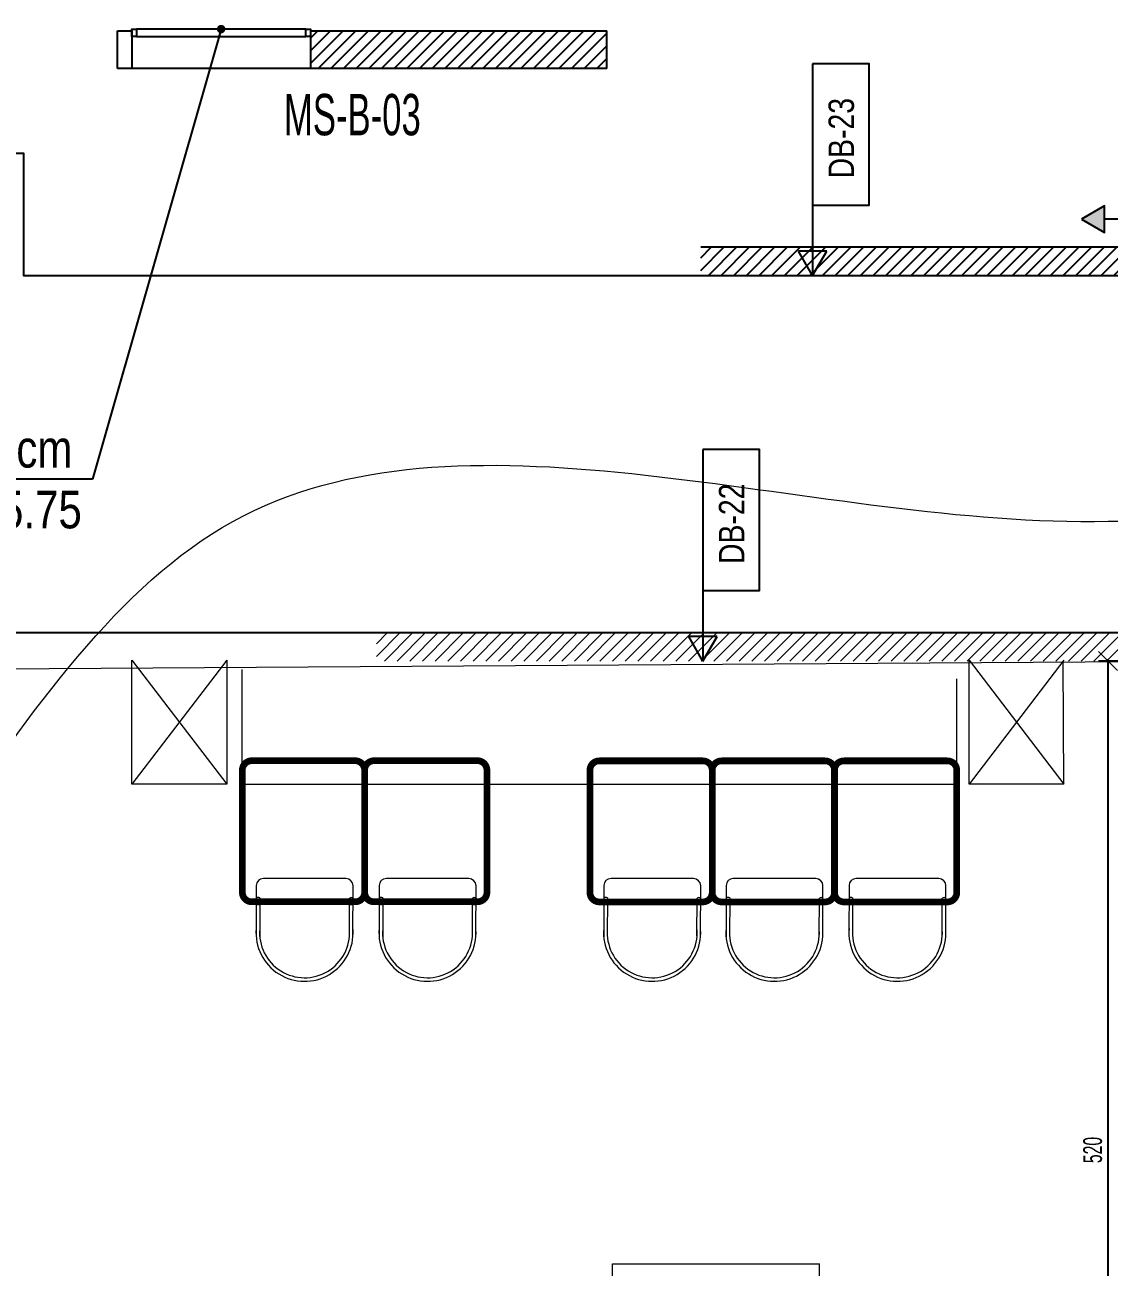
# Model space of a CAD drawing. Header units: centimetres. Extents: x -72470 to -43129, y -18750 to -16337.
# Drawn here: x -56018 to -55441, y -17107 to -16446 of the extents above; entities that cross this region are included whole.
import ezdxf
from ezdxf.enums import TextEntityAlignment as Align

# ---------------------------------------------------------------- set-up
doc = ezdxf.new("R2010")
doc.units = ezdxf.units.CM
doc.header["$MEASUREMENT"] = 0
doc.linetypes.add('DUZ', pattern=[0])
doc.layers.get('0').update_dxf_attribs({"linetype": 'DUZ', "lineweight": 0})
doc.layers.get('Defpoints').update_dxf_attribs({"lineweight": 0})
doc.layers.add('11-021_3001-BLOK_B_ZEMIN_KAT$0$2DALANNET', color=1, linetype='Continuous', plot=False)
for name, color, linetype in [('11-021_3001-BLOK_B_ZEMIN_KAT$0$2DDUVAR', 3, 'Continuous'), ('11-021_3001-BLOK_B_ZEMIN_KAT$0$2DGORUNUS2', 66, 'Continuous'), ('11-021_3001-BLOK_B_ZEMIN_KAT$0$2DMAHALPOZU', 6, 'Continuous'), ('11-021_3001-BLOK_B_ZEMIN_KAT$0$2DPOZ DUVAR', 144, 'Continuous'), ('11-021_3001-BLOK_B_ZEMIN_KAT$0$2DTARAMA-DUVAR', 250, 'Continuous'), ('11-021_3001-BLOK_B_ZEMIN_KAT$0$2DYANGINKAPI', 180, 'Continuous'), ('11-021_3001-BLOK_B_ZEMIN_KAT$0$2DYAZI1', 212, 'Continuous'), ('11-021_3001-BLOK_B_ZEMIN_KAT$0$2DYAZI_SAFT', 212, 'Continuous'), ('11-021_3001-BLOK_B_ZEMIN_KAT$0$2DYAZIDOSEME', 212, 'Continuous'), ('11-021_500-BLOK B-str_zemin_kat$0$2DTARAMA1', 253, 'Continuous')]:
    doc.layers.add(name, color=color, linetype=linetype)
doc.layers.add('M-OLCU-IC', color=155, linetype='Continuous', lineweight=0)
doc.layers.add('TEFRIS', color=30, linetype='Continuous', lineweight=9)
doc.styles.add('11-021_3001-BLOK_B_ZEMIN_KAT$0$ARIAL', font='arial.ttf', dxfattribs={"width": 0.8})
doc.styles.add('11-021_3001-BLOK_B_ZEMIN_KAT$0$OLCU', font='arial.ttf', dxfattribs={"width": 0.8})
doc.styles.add('11-021_3001-BLOK_B_ZEMIN_KAT$0$yazi', font='calibri.ttf', dxfattribs={"width": 0.6})
doc.styles.add('ARIAL', font='arial.ttf', dxfattribs={"width": 0.6})
doc.dimstyles.new('11-021_3001-BLOK_B_ZEMIN_KAT$0$DIM100', dxfattribs={"dimscale": 90, "dimtxt": 0.25, "dimasz": 0.005, "dimexe": 0.04, "dimexo": 0.1, "dimgap": 0.05, "dimtad": 1, "dimrnd": 0.5, "dimdsep": 46, "dimtxsty": '11-021_3001-BLOK_B_ZEMIN_KAT$0$OLCU', "dimblk": '11-021_3001-BLOK_B_ZEMIN_KAT$0$WDIM', "dimcen": 0.09, "dimse1": 1, "dimse2": 1, "dimclrd": 256, "dimclre": 256, "dimclrt": 6, "dimadec": 0, "dimazin": 0, "dimtfac": 1, "dimtix": 1, "dimtmove": 1, "dimatfit": 2, "dimldrblk": '11-021_3001-BLOK_B_ZEMIN_KAT$0$WDIM', "dimfxl": 1, "dimtolj": 1, "dimarcsym": 0})
doc.dimstyles.new('E_100', dxfattribs={"dimtxt": 10, "dimasz": 10, "dimexe": 5, "dimexo": 30, "dimgap": 3, "dimtad": 1, "dimtoh": 1, "dimdec": 0, "dimzin": 12, "dimdsep": 46, "dimtxsty": 'ARIAL', "dimblk": 'OBLIQUE', "dimcen": 5, "dimdle": 1, "dimclrt": 256, "dimadec": 0, "dimazin": 3, "dimtfac": 1, "dimtdec": 0, "dimtofl": 0, "dimtmove": 2, "dimatfit": 3, "dimldrblk": 'OBLIQUE', "dimfxl": 5, "dimtolj": 1, "dimtzin": 0, "dimarcsym": 0})
pattern_1 = [(45, (-49248.186, -18059.437), (-3.367596, 3.367596), [])]

# ---------------------------------------------------------------- blocks, each defined once
blk = doc.blocks.new('11-021_3001-BLOK_B_ZEMIN_KAT$0$DösemeYönelim')
at = {"extrusion": (-1e-15, -1.85709e-08, 1)}
h = blk.add_hatch(color=256, dxfattribs=at)
h.paths.add_polyline_path([(3.38, 0, -1), (-3.38, 0, -1)])
h.paths.add_polyline_path([(23.6, 4.74), (31.8, 0), (23.6, -4.74)])
h.paths.add_polyline_path([(-4.74, 23.6), (0, 31.8), (4.74, 23.6)])
for p, q in [((0, 3.38, 0), (0, 23.6, 0)), ((3.38, 0), (23.6, 0))]:
    blk.add_line(p, q, dxfattribs=at)
for points in [[(0, 31.8), (4.74, 23.6), (-4.74, 23.6)], [(31.8, 0), (23.6, -4.74), (23.6, 4.74)]]:
    blk.add_lwpolyline(points, close=True, dxfattribs=at)
blk.add_circle((0, 0), 3.38, dxfattribs=at)
blk.add_circle((0, 0), 3.38, dxfattribs=at)
blk = doc.blocks.new('*U16')
for p, q in [((-3.64, 0), (-12.3, 5)), ((-12.3, 5), (-12.3, -5)), ((-78.6, 0), (-28.6, 0)), ((-28.6, 0), (-3.64, 0)), ((-3.64, 0), (-12.3, -5))]:
    blk.add_line(p, q)
blk.add_lwpolyline([(-78.6, 0), (-28.6, 0), (-28.6, 20), (-78.6, 20)], close=True)
at = {"style": '11-021_3001-BLOK_B_ZEMIN_KAT$0$yazi'}
blk.add_attdef('DUVARTIPI', text='', height=9, dxfattribs=at).set_placement((-52.63, 8.31), align=Align.MIDDLE_CENTER)
blk = doc.blocks.new('11-021_3001-BLOK_B_ZEMIN_KAT$0$_Dot')
at = {"color": 0, "linetype": 'ByBlock', "lineweight": -2}
blk.add_line((-0.5, 0), (-1, 0), dxfattribs=at)
at = {"color": 0, "linetype": 'ByBlock', "const_width": 0.5}
blk.add_lwpolyline([(-0.25, 0, 1), (0.25, 0, 1)], format="xyb", close=True, dxfattribs=at)
blk = doc.blocks.new('11-021_3001-BLOK_B_ZEMIN_KAT$0$WDIM')
for p, q in [((0, -20), (0, 20)), ((-7.07, -7.07), (7.07, 7.07)), ((-15, 0), (15, 0))]:
    blk.add_line(p, q)
blk = doc.blocks.new('_OBLIQUE')
at = {"layer": 'M-OLCU-IC', "linetype": 'ByBlock'}
for p, q in [((-0.5, -0.5), (0.5, 0.5)), ((0, 0), (0, 0))]:
    blk.add_line(p, q, dxfattribs=at)
blk = doc.blocks.new('*D89')
at = {"color": 0, "linetype": 'Continuous', "lineweight": -2, "transparency": 16777216}
for p, q in [((-55401.33, -16784.44), (-55446.8, -16784.44)), ((-55441.8, -16783.44), (-55441.8, -17305.35)), ((-55401.37, -17304.35), (-55446.8, -17304.35))]:
    blk.add_line(p, q, dxfattribs=at)
at = {"layer": 'Defpoints', "color": 0, "linetype": 'Continuous', "transparency": 16777216}
for p in [(-55371.33, -16784.44), (-55441.8, -17304.35), (-55371.37, -17304.35)]:
    blk.add_point(p, dxfattribs=at)
at = {"color": 0, "linetype": 'Continuous', "lineweight": -2, "transparency": 16777216, "xscale": 10, "yscale": 10, "zscale": 10}
for p, rotation in [((-55441.8, -16784.44), 90), ((-55441.8, -17304.35), 270)]:
    blk.add_blockref('_OBLIQUE', p, dxfattribs=dict(at, rotation=rotation))
at = {"linetype": 'Continuous', "transparency": 16777216, "insert": (-55449.91, -17044.39), "char_height": 10, "attachment_point": 5, "rotation": 90, "style": 'ARIAL'}
blk.add_mtext('\\A1;520', dxfattribs=at)

msp = doc.modelspace()

# ---------------------------------------------------------------- hatches: boundary and pattern name
at = {"layer": '11-021_3001-BLOK_B_ZEMIN_KAT$0$2DTARAMA-DUVAR'}
h = msp.add_hatch(dxfattribs=at)
h.set_pattern_fill('ANSI31', color=256, scale=1.5)
h.set_pattern_definition(pattern_1)
h.paths.add_polyline_path([(-55708.19, -16449.44), (-55865.69, -16449.44), (-55865.69, -16469.44), (-55708.19, -16469.44)])
h = msp.add_hatch(dxfattribs=at)
h.set_pattern_fill('ANSI31', color=256, scale=1.5)
h.set_pattern_definition([(45, (-441795.8834, -213442.044), (-3.367596045, 3.367596045), [])])
h.paths.add_polyline_path([(-55178.19, -16579.44), (-55178.19, -16564.44), (-55378.19, -16564.44), (-55378.19, -16509.44), (-55393.19, -16509.44), (-55393.19, -16564.44), (-55658.19, -16564.44), (-55658.19, -16579.44)])
at = {"layer": '11-021_500-BLOK B-str_zemin_kat$0$2DTARAMA1'}
h = msp.add_hatch(dxfattribs=at)
h.set_pattern_fill('ANSI33', color=256, scale=100)
h.set_pattern_definition([(45, (-413509.524, -192690.207), (-17.6776695, 17.6776695), []), (45, (-413491.846, -192690.207), (-17.6776695, 17.6776695), [12.5, -6.25])])
edge = h.paths.add_edge_path()
edge.add_arc((-53448.19, -17219.44), 40, 0, 360)
edge = h.paths.add_edge_path()
edge.add_arc((-54288.19, -17219.44), 40, 0, 360)
edge = h.paths.add_edge_path()
edge.add_arc((-55128.19, -17219.44), 40, 0, 360)
edge = h.paths.add_edge_path()
edge.add_arc((-55968.19, -17219.44), 40, 0, 360)
h.paths.add_polyline_path([(-54835.71, -17053.77), (-54661.96, -17053.77), (-54661.96, -17007.82), (-54835.71, -17007.82)], flags=9)
h.paths.add_polyline_path([(-53982.51, -17053.8), (-53808.74, -17053.8), (-53808.74, -17007.82), (-53982.51, -17007.82)], flags=9)
h.paths.add_polyline_path([(-55675.72, -17053.8), (-55520.6, -17053.8), (-55520.6, -17007.82), (-55675.72, -17007.82)], flags=9)
edge = h.paths.add_edge_path()
edge.add_arc((-56808.19, -17219.44), 40, 0, 360)
edge = h.paths.add_edge_path()
edge.add_arc((-55128.19, -18059.44), 40, 0, 360)
edge = h.paths.add_edge_path()
edge.add_arc((-54288.19, -18059.44), 40, 0, 360)
edge = h.paths.add_edge_path()
edge.add_arc((-53448.19, -18059.44), 40, 0, 360)
at = {"layer": 'TEFRIS', "linetype": 'Continuous'}
h = msp.add_hatch(dxfattribs=at)
h.set_pattern_fill('ANSI31', color=0, scale=1.5)
h.set_pattern_definition(pattern_1)
h.paths.add_polyline_path([(-55830.69, -16784.44), (-54845.69, -16784.44), (-54845.69, -16769.44), (-55830.69, -16769.44)])

# ---------------------------------------------------------------- linework, layer by layer
at = {"layer": '11-021_3001-BLOK_B_ZEMIN_KAT$0$2DALANNET'}
msp.add_lwpolyline([(-57048.19, -16579.44), (-56168.19, -16579.44), (-56168.19, -16514.44), (-56018.19, -16514.44), (-56018.19, -16579.45), (-52078.19, -16579.44), (-52078.19, -16609.44), (-50935.69, -16609.44), (-50935.69, -18059.5), (-51155.48, -18059.5), (-51155.48, -16769.44), (-57048.19, -16769.44)], close=True, dxfattribs=at)
at = {"layer": '11-021_3001-BLOK_B_ZEMIN_KAT$0$2DDUVAR'}
for p, q in [((-55968.19, -16449.44), (-55960.69, -16449.44)), ((-55960.69, -16449.41), (-55960.69, -16469.44)), ((-55865.69, -16449.41), (-55865.69, -16469.44)), ((-55865.69, -16449.44), (-55708.19, -16449.44))]:
    msp.add_line(p, q, dxfattribs=at)
for points in [[(-55968.19, -16469.44), (-55968.19, -16449.44)], [(-55708.19, -16469.44), (-55708.19, -16449.44)], [(-55960.69, -16469.44), (-55968.19, -16469.44)], [(-55708.19, -16469.44), (-55865.69, -16469.44)], [(-55393.19, -16509.44), (-55393.19, -16564.44), (-55658.19, -16564.44)], [(-55658.19, -16579.44), (-55178.19, -16579.44)]]:
    msp.add_lwpolyline(points, dxfattribs=at)
at = {"layer": '11-021_3001-BLOK_B_ZEMIN_KAT$0$2DDUVAR', "ltscale": 0.0001}
msp.add_lwpolyline([(-55658.19, -16579.44), (-55135.69, -16579.44)], dxfattribs=at)
at = {"layer": '11-021_3001-BLOK_B_ZEMIN_KAT$0$2DGORUNUS2'}
msp.add_lwpolyline([(-55865.69, -16469.44), (-55960.69, -16469.44)], dxfattribs=at)
at = {"layer": '11-021_3001-BLOK_B_ZEMIN_KAT$0$2DYANGINKAPI'}
for points in [[(-55958.19, -16452.44), (-55960.69, -16452.44), (-55960.69, -16448.44), (-55958.19, -16448.44)], [(-55865.69, -16452.44), (-55868.19, -16452.44), (-55868.19, -16448.44), (-55865.69, -16448.44)]]:
    msp.add_lwpolyline(points, close=True, dxfattribs=at)
msp.add_lwpolyline([(-55868.19, -16448.44), (-55958.19, -16448.44), (-55958.19, -16452.44), (-55868.19, -16452.44), (-55868.19, -16448.44)], dxfattribs=at)
at = {"layer": 'TEFRIS', "color": 0, "linetype": 'Continuous'}
for p, q in [((-55371.23, -16784.44), (-56073.18, -16788.94)), ((-55910.24, -16783.94), (-55960.69, -16849.94)), ((-55960.69, -16783.94), (-55910.24, -16849.94)), ((-55960.69, -16849.94), (-55960.69, -16783.94)), ((-55910.24, -16783.94), (-55910.24, -16849.94)), ((-55902.11, -16788.94), (-55902.11, -16849.94)), ((-55515.66, -16849.94), (-55515.66, -16783.94)), ((-55465.21, -16783.94), (-55515.66, -16849.94)), ((-55515.66, -16783.94), (-55465.21, -16849.94)), ((-55465.21, -16783.94), (-55515.66, -16849.94)), ((-55515.66, -16783.94), (-55465.21, -16849.94)), ((-55465.21, -16849.94), (-55465.59, -16784.44)), ((-55522.11, -16849.94), (-55522.11, -16793.94)), ((-55910.24, -16849.94), (-55960.69, -16849.94)), ((-55902.11, -16849.94), (-55522.11, -16849.94)), ((-55465.21, -16849.94), (-55515.66, -16849.94)), ((-55465.21, -16849.94), (-55515.66, -16849.94)), ((-55846.86, -16900.09), (-55890.71, -16900.02)), ((-55781.51, -16900.09), (-55825.36, -16900.02)), ((-55662.1, -16900.09), (-55705.96, -16900.02)), ((-55597.1, -16900.09), (-55640.96, -16900.02)), ((-55531.75, -16900.09), (-55575.6, -16900.02)), ((-55894.53, -16903.83), (-55894.58, -16931.02)), ((-55843.1, -16930.65), (-55843.05, -16903.91)), ((-55829.18, -16903.83), (-55829.22, -16931.02)), ((-55777.74, -16930.65), (-55777.7, -16903.91)), ((-55709.78, -16903.83), (-55709.82, -16931.02)), ((-55658.34, -16930.65), (-55658.3, -16903.91)), ((-55644.78, -16903.83), (-55644.82, -16931.02)), ((-55593.34, -16930.65), (-55593.3, -16903.91)), ((-55579.42, -16903.83), (-55579.47, -16931.02)), ((-55527.99, -16930.65), (-55527.94, -16903.91)), ((-55892.64, -16910.37), (-55892.67, -16930.94)), ((-55845, -16930.58), (-55844.97, -16910.45)), ((-55827.28, -16910.37), (-55827.32, -16930.94)), ((-55779.65, -16930.58), (-55779.62, -16910.45)), ((-55707.88, -16910.37), (-55707.91, -16930.94)), ((-55660.25, -16930.58), (-55660.21, -16910.45)), ((-55642.88, -16910.37), (-55642.91, -16930.94)), ((-55595.25, -16930.58), (-55595.21, -16910.45)), ((-55577.53, -16910.37), (-55577.56, -16930.94)), ((-55529.89, -16930.58), (-55529.86, -16910.45)), ((-55868.91, -16954.71), (-55868.88, -16954.71)), ((-55868.88, -16954.71), (-55868.91, -16954.71)), ((-55803.56, -16954.71), (-55803.52, -16954.71)), ((-55803.52, -16954.71), (-55803.56, -16954.71)), ((-55684.15, -16954.71), (-55684.12, -16954.71)), ((-55684.12, -16954.71), (-55684.15, -16954.71)), ((-55619.15, -16954.71), (-55619.12, -16954.71)), ((-55619.12, -16954.71), (-55619.15, -16954.71)), ((-55553.8, -16954.71), (-55553.77, -16954.71)), ((-55553.77, -16954.71), (-55553.8, -16954.71)), ((-55705.1, -17404.94), (-55705.1, -17104.94)), ((-55705.1, -17104.94), (-55595.1, -17104.94)), ((-55595.1, -17404.94), (-55595.1, -17104.94))]:
    msp.add_line(p, q, dxfattribs=at)
msp.add_lwpolyline([(-54867.58, -16769.46), (-55830.69, -16769.44)], dxfattribs=at)
at = {"layer": 'TEFRIS', "color": 0, "linetype": 'Continuous', "const_width": 3.56}
for points in [[(-55841.91, -16912.43), (-55896.91, -16912.43, -0.414214), (-55901.91, -16907.43), (-55901.92, -16842.43, -0.414214), (-55896.92, -16837.43), (-55841.92, -16837.43, -0.414214), (-55836.92, -16842.43), (-55836.91, -16907.43, -0.414214)], [(-55776.91, -16912.42), (-55831.91, -16912.43, -0.414214), (-55836.91, -16907.43), (-55836.92, -16842.43, -0.414214), (-55831.92, -16837.43), (-55776.92, -16837.42, -0.414214), (-55771.92, -16842.42), (-55771.91, -16907.42, -0.414214)], [(-55657.16, -16912.49), (-55712.16, -16912.49, -0.414214), (-55717.16, -16907.49), (-55717.16, -16842.49, -0.414214), (-55712.16, -16837.49), (-55657.16, -16837.49, -0.414214), (-55652.16, -16842.49), (-55652.16, -16907.49, -0.414214)], [(-55592.16, -16912.49), (-55647.16, -16912.49, -0.414214), (-55652.16, -16907.49), (-55652.16, -16842.49, -0.414214), (-55647.16, -16837.49), (-55592.16, -16837.49, -0.414214), (-55587.16, -16842.49), (-55587.16, -16907.49, -0.414214)], [(-55527.16, -16912.49), (-55582.16, -16912.49, -0.414214), (-55587.16, -16907.49), (-55587.16, -16842.49, -0.414214), (-55582.16, -16837.49), (-55527.16, -16837.49, -0.414214), (-55522.16, -16842.49), (-55522.16, -16907.49, -0.414214)]]:
    msp.add_lwpolyline(points, format="xyb", close=True, dxfattribs=at)
at = {"layer": 'TEFRIS', "color": 0, "linetype": 'Continuous'}
for centre, radius, start, end in [((-55890.72, -16903.83), 3.81, 89.90738, 179.90738), ((-55846.87, -16903.9), 3.81, 359.90738, 89.90738), ((-55825.37, -16903.83), 3.81, 89.90738, 179.90738), ((-55781.51, -16903.9), 3.81, 359.90738, 89.90738), ((-55705.96, -16903.83), 3.81, 89.90738, 179.90738), ((-55662.11, -16903.9), 3.81, 359.90738, 89.90738), ((-55640.96, -16903.83), 3.81, 89.90738, 179.90738), ((-55597.11, -16903.9), 3.81, 359.90738, 89.90738), ((-55575.61, -16903.83), 3.81, 89.90738, 179.90738), ((-55531.76, -16903.9), 3.81, 359.90738, 89.90738), ((-55893.6, -16915.8), 1.87, 59.29246, 120.52229), ((-55893.59, -16911.98), 1.87, 59.29246, 120.52229), ((-55844.03, -16915.88), 1.87, 59.29246, 120.52229), ((-55844.02, -16912.06), 1.87, 59.29246, 120.52229), ((-55828.25, -16915.8), 1.87, 59.29246, 120.52229), ((-55828.24, -16911.98), 1.87, 59.29246, 120.52229), ((-55778.67, -16912.06), 1.87, 59.29246, 120.52229), ((-55778.67, -16915.88), 1.87, 59.29246, 120.52229), ((-55708.84, -16911.98), 1.87, 59.29246, 120.52229), ((-55708.84, -16915.8), 1.87, 59.29246, 120.52229), ((-55659.27, -16915.88), 1.87, 59.29246, 120.52229), ((-55659.26, -16912.06), 1.87, 59.29246, 120.52229), ((-55643.84, -16911.98), 1.87, 59.29246, 120.52229), ((-55643.84, -16915.8), 1.87, 59.29246, 120.52229), ((-55594.27, -16915.88), 1.87, 59.29246, 120.52229), ((-55594.26, -16912.06), 1.87, 59.29246, 120.52229), ((-55578.49, -16915.8), 1.87, 59.29246, 120.52229), ((-55578.48, -16911.98), 1.87, 59.29246, 120.52229), ((-55528.92, -16915.88), 1.87, 59.29246, 120.52229), ((-55528.91, -16912.06), 1.87, 59.29246, 120.52229), ((-55868.85, -16928.9), 25.81, 175.09856, 3.70214), ((-55868.85, -16928.9), 23.91, 175.09856, 3.70214), ((-55803.5, -16928.9), 25.81, 175.09856, 3.70214), ((-55803.5, -16928.9), 23.91, 175.09856, 3.70214), ((-55684.09, -16928.9), 25.81, 175.09856, 3.70214), ((-55684.09, -16928.9), 23.91, 175.09856, 3.70214), ((-55619.09, -16928.9), 25.81, 175.09856, 3.70214), ((-55619.09, -16928.9), 23.91, 175.09856, 3.70214), ((-55553.74, -16928.9), 25.81, 175.09856, 3.70214), ((-55553.74, -16928.9), 23.91, 175.09856, 3.70214)]:
    msp.add_arc(centre, radius, start, end, dxfattribs=at)
msp.add_spline([(-56060.87, -16879.11), (-55907.02, -16710.21), (-55456.29, -16710.21), (-55230.92, -16686.39), (-54801.86, -16714.54), (-54609, -16753.52), (-54404.68, -16702.06), (-54172.33, -16738.36), (-54129.5, -16939.39), (-54006.51, -16985.6)], degree=3, dxfattribs=at)

# ---------------------------------------------------------------- block references
at = {"layer": '11-021_3001-BLOK_B_ZEMIN_KAT$0$2DPOZ DUVAR'}
ref = msp.add_blockref('*U16', (-55598.82, -16584.9), dxfattribs=dict(at, xscale=1.5, yscale=1.5, zscale=1.5, rotation=270))
ref.add_attrib('DUVARTIPI', 'DB-23', dxfattribs={"layer": '0', "height": 13.5, "rotation": 90, "style": '11-021_3001-BLOK_B_ZEMIN_KAT$0$ARIAL', "width": 0.8}).set_placement((-55583.58, -16506.44), align=Align.MIDDLE_CENTER)
ref = msp.add_blockref('*U16', (-55657.11, -16789.9), dxfattribs=dict(at, xscale=1.5, yscale=1.5, zscale=1.5, rotation=270))
ref.add_attrib('DUVARTIPI', 'DB-22', dxfattribs={"layer": '0', "height": 13.5, "rotation": 90, "style": '11-021_3001-BLOK_B_ZEMIN_KAT$0$ARIAL', "width": 0.8}).set_placement((-55641.87, -16711.44), align=Align.MIDDLE_CENTER)
at = {"layer": '11-021_3001-BLOK_B_ZEMIN_KAT$0$2DYAZIDOSEME', "xscale": -1.5, "yscale": 1.5, "zscale": 1.5}
msp.add_blockref('11-021_3001-BLOK_B_ZEMIN_KAT$0$DösemeYönelim', (-55408.19, -16549.44), dxfattribs=at)

# ---------------------------------------------------------------- texts
at = {"layer": '11-021_3001-BLOK_B_ZEMIN_KAT$0$2DYAZI1', "style": '11-021_3001-BLOK_B_ZEMIN_KAT$0$OLCU', "width": 0.8}
for s, p in [('M-B1-14 = 90x30 cm', (-56200.32, -16681.57)), ('D.A.K = +2.75/ +5.75', (-56196.59, -16713.89))]:
    msp.add_text(s, height=20, dxfattribs=at).set_placement(p)
at = {"layer": '11-021_3001-BLOK_B_ZEMIN_KAT$0$2DYAZI_SAFT', "style": '11-021_3001-BLOK_B_ZEMIN_KAT$0$ARIAL', "width": 0.6}
msp.add_text('MS-B-03', height=22, dxfattribs=at).set_placement((-55879.81, -16504.91))

# ---------------------------------------------------------------- dimensions: what is measured, and where the dimension line sits
at = {"color": 0, "linetype": 'Continuous'}
dim = msp.add_linear_dim(base=(-55441.8, -17304.35), p1=(-55371.33, -16784.44), p2=(-55371.37, -17304.35), angle=90, dimstyle='E_100', dxfattribs=at)
dim.commit()
dim.dimension.update_dxf_attribs({"geometry": '*D89', "text_midpoint": (-55449.91, -17044.39)})

# ---------------------------------------------------------------- leaders
at = {"layer": '11-021_3001-BLOK_B_ZEMIN_KAT$0$2DMAHALPOZU'}
msp.add_leader([(-55913.19, -16448.44), (-55981.48, -16687.78), (-56206.42, -16687.78)], dimstyle='11-021_3001-BLOK_B_ZEMIN_KAT$0$DIM100', override={"dimasz": 0.05, "dimldrblk": '11-021_3001-BLOK_B_ZEMIN_KAT$0$_Dot', "dimfxl": 0.2, "dimarcsym": 2}, dxfattribs=at)

doc.saveas('drawing.dxf')
